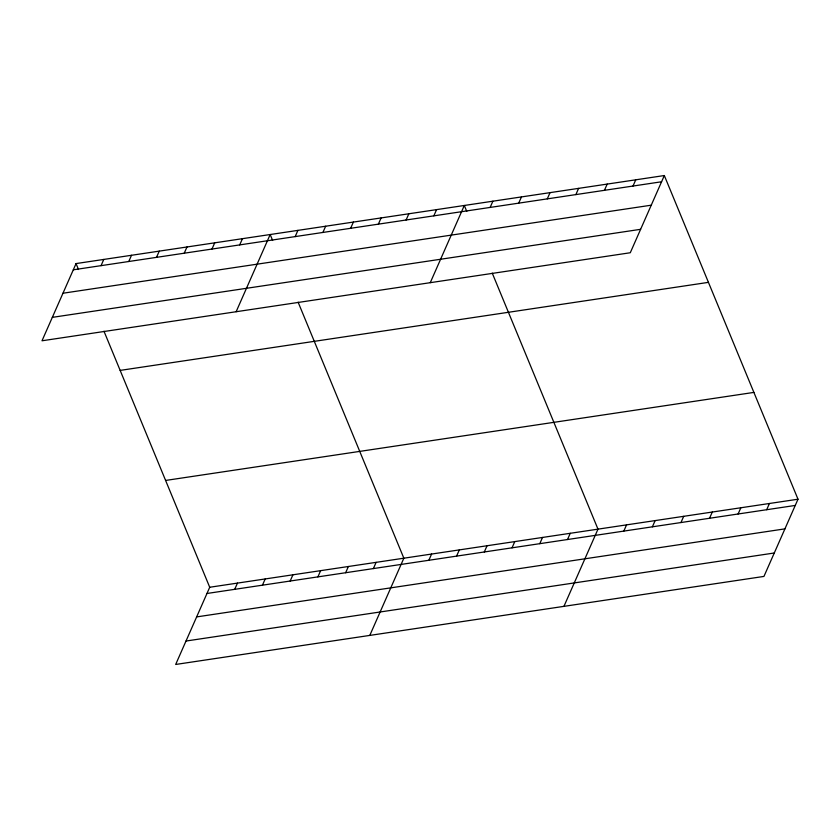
<?xml version="1.0" encoding="UTF-8"?>
<svg xmlns="http://www.w3.org/2000/svg" width="840" height="840" viewBox="0 0 840 840"><rect width="100%" height="100%" fill="white"/><g stroke="black" fill="none" stroke-linecap="round" stroke-linejoin="round"><path stroke-width="1.26" d="M76.052 263.582L42 340.788L630.284 252.746L664.325 175.539L76.052 263.582L78.498 269.524M101.042 265.661L103.782 259.434M128.772 261.502L131.513 255.287M156.503 257.355L159.243 251.129M184.233 253.208L186.984 246.981M211.974 249.06L214.715 242.834M239.704 244.902L242.445 238.686M236.135 311.735L270.175 234.528L272.632 240.46M295.166 236.607L297.917 230.381M322.906 232.449L325.647 226.233M350.637 228.302L353.378 222.075M103.982 331.233L209.716 587.255L175.675 664.461L763.949 576.419L798 499.212L664.325 175.539M378.368 224.154L381.108 217.928M234.707 589.333L237.458 583.107M406.098 220.007L408.849 213.78M262.447 585.175L265.188 578.96M433.839 215.849L436.58 209.633M290.178 581.028L292.919 574.812M430.269 282.671L464.31 205.475L466.767 211.407M317.909 576.88L320.649 570.654M490.14 207.428L492.891 201.201M345.639 572.733L348.39 566.506M518.711 203.144L521.462 196.928M373.38 568.575L376.12 562.359M547.292 198.87L550.032 192.644M369.8 635.408L403.851 558.201L298.116 302.18M575.862 194.597L578.602 188.37M428.841 560.28L431.582 554.053M604.433 190.323L607.183 184.097M456.572 556.122L459.322 549.906M633.014 186.039L635.754 179.823M484.312 551.975L487.053 545.748M512.043 547.827L514.784 541.601M539.774 543.679L542.514 537.453M567.504 539.522L570.255 533.306M563.934 606.354L597.986 529.148L492.251 273.126M623.816 531.101L626.556 524.874M652.386 526.817L655.137 520.601M680.957 522.543L683.707 516.327M709.538 518.269L712.278 512.043M738.108 513.996L740.849 507.769M766.678 509.712L769.429 503.496M73.3 269.808L661.584 181.766M62.968 293.233L651.252 205.191M52.332 317.363L640.605 229.32M120.162 370.398L708.435 282.356M165.606 480.449L753.889 392.406M209.716 587.255L798 499.212M206.976 593.481L795.26 505.439M196.644 616.907L784.928 528.864M186.008 641.036L774.28 552.993"/></g></svg>
